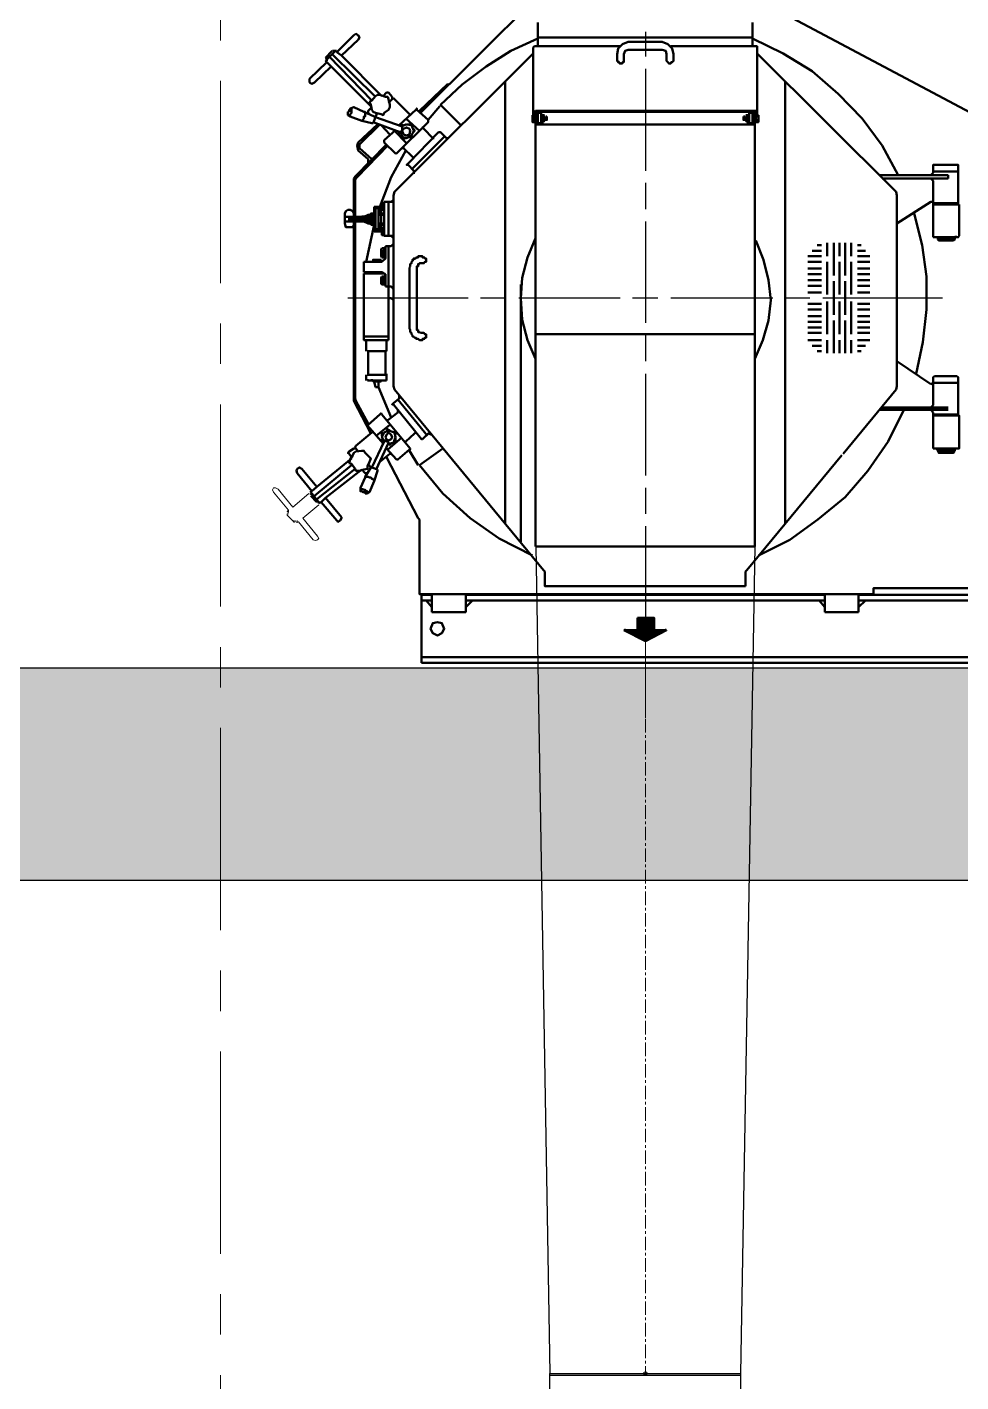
# Model space of a CAD drawing. Header units: millimetres. Extents: x 3220 to 226993, y 817 to 176024.
# Drawn here: x 122949 to 125147, y 80861 to 84051 of the extents above; entities that cross this region are included whole.
import ezdxf

# ---------------------------------------------------------------- set-up
doc = ezdxf.new("R2010")
doc.units = ezdxf.units.MM
doc.linetypes.add('AXES', pattern=[50.8, 31.75, -6.35, 6.35, -6.35])
doc.linetypes.add('HIDDEN', pattern=[9.525, 6.35, -3.175])
doc.layers.add('Axe', color=1, linetype='AXES', lineweight=9)
for name, color, linetype in [('CONSTR_LINE', 6, 'Continuous'), ('LIJN-025', 1, 'Continuous'), ('LIJN-035', 7, 'Continuous'), ('STIPPELLIJN', 4, 'HIDDEN')]:
    doc.layers.add(name, color=color, linetype=linetype)

# ---------------------------------------------------------------- blocks, each defined once
blk = doc.blocks.new('section 7-6')
h = blk.add_hatch()
h.set_pattern_fill('AR-CONC', color=256, scale=3)
h.set_pattern_definition([(50, (0, 1000), (546.554, -47.817), [57.15, -628.65]), (355, (0, 1000), (-105.73, 573.17), [45.72, -502.922]), (100.4514, (45.55, 996), (440.824, 525.353), [48.57, -534.27]), (46.184, (0, 1152.4), (813.237, -126.127), [85.725, -942.975]), (96.6356, (67.8, 1141.9), (712.212, 742.28), [72.855, -801.407]), (351.184, (0, 1152.4), (712.212, 742.28), [68.58, -754.38]), (21, (76.2, 1114.3), (454.843, -306.796), [57.15, -628.65]), (326, (76.2, 1114.3), (185.406, 552.564), [45.72, -502.92]), (71.4514, (114.1, 1088.73), (640.25, 245.768), [48.57, -534.27]), (37.5, (0, 1000), (9.2658, 253.665), [0, -496.824, 0, -510.54, 0, -504.825]), (7.5, (0, 1000), (200.459, 300.5417), [0, -291.084, 0, -485.394, 0, -192.405]), (327.5, (-169.93, 1000), (406.7718, -17.1862), [0, -190.5, 0, -594.36, 0, -788.67]), (317.5, (-246.13, 1000), (444.3875, 76.2795), [0, -247.65, 0, -394.716, 0, -560.07])])
h.paths.add_polyline_path([(0, 4500), (-250, 4500), (-250, 0), (0, 0)])
h.paths.add_polyline_path([(250, 4500), (0, 4500), (0, 0), (250, 0)])
h.paths.add_polyline_path([(0, 5000), (-250, 5000), (-250, 4500), (0, 4500)])
h.paths.add_polyline_path([(3000, 5000), (0, 5000), (0, 4500), (250, 4500), (3000, 4500)])
h.paths.add_polyline_path([(6000, 5000), (3000, 5000), (3000, 4500), (3250, 4500), (6000, 4500)])
h.paths.add_polyline_path([(9000, 5000), (6000, 5000), (6000, 4500), (6250, 4500), (9000, 4500)])
h.paths.add_polyline_path([(12000, 5000), (9000, 5000), (9000, 4500), (9250, 4500), (12000, 4500)])
h.paths.add_polyline_path([(15000, 5000), (12000, 5000), (12000, 4500), (12250, 4500), (15000, 4500)])
h.paths.add_polyline_path([(14750, 5000), (15000, 5000), (15000, 4500), (14750, 4500)], flags=17)
h.paths.add_polyline_path([(15000, 5000), (14750, 5000), (14750, 4500), (15000, 4500)], flags=17)
h.paths.add_polyline_path([(15250, 5000), (15000, 5000), (15000, 4500), (15250, 4500)])
h.paths.add_polyline_path([(15250, 4500), (15000, 4500), (15000, 0), (15250, 0)])
h.paths.add_polyline_path([(15000, 4500), (14750, 4500), (14750, 0), (15000, 0)])
for points in [[(-250, 0), (-250, 5000), (15250, 5000)], [(250, 0), (250, 4500), (15250, 4500)]]:
    blk.add_lwpolyline(points)
at = {"layer": 'Axe', "ltscale": 15}
blk.add_line((3000, -4000), (3000, 32505.5), dxfattribs=at)
blk = doc.blocks.new('PRESSE L')
at = {"color": 7, "linetype": 'Continuous', "lineweight": 50, "true_color": 0x000007}
for points in [[(-1602.5, 850.6), (-257.6, 1566.1), (-252.4, 1566.1)], [(529.7, 1295.1), (260.7, 1563), (253.4, 1566.1)], [(-252.4, 1508), (-252.4, 1451.9)], [(253.4, 1508), (253.4, 1451.9)], [(-252.4, 1470.6), (-324, 1435.3), (-392.6, 1393.7), (-453.9, 1339.7), (-509.9, 1281.6), (-557.7, 1218.2), (-595.1, 1148.6)], [(-252.4, 1472.7), (253.4, 1472.7)], [(434.1, 1266), (481.9, 1313.8), (431, 1361.6), (374.9, 1404.1), (316.8, 1441.5), (253.4, 1470.6)], [(726, 1438.4), (686.5, 1477.9), (681.3, 1481), (676.1, 1477.9), (673, 1472.7), (676.1, 1467.5)], [(-60.2, 1451.9), (-262.8, 1451.9), (-262.8, 1448.8)], [(-262.8, 1448.8), (-262.8, 1289.9)], [(-39.5, 1462.3), (-53, 1457.1), (-63.4, 1446.7), (-66.5, 1433.2)], [(-39.5, 1443.6), (-47.8, 1441.5), (-49.9, 1433.2)], [(40.5, 1462.3), (-39.5, 1462.3)], [(40.5, 1443.6), (-39.5, 1443.6)], [(66.5, 1419.7), (66.5, 1433.2), (64.4, 1446.7), (54, 1457.1), (40.5, 1462.3)], [(50.9, 1433.2), (47.8, 1441.5), (40.5, 1443.6)], [(59.2, 1451.9), (258.6, 1451.9), (258.6, 1451.9)], [(263.8, 1289.9), (263.8, 1448.8), (260.7, 1451.9), (258.6, 1451.9)], [(715.6, 1430.1), (676.1, 1467.5)], [(715.6, 1430.1), (726, 1438.4)], [(726, 1441.5), (726, 1438.4)], [(729.1, 1441.5), (729.1, 1443.6)], [(753, 1417.6), (729.1, 1441.5)], [(731.1, 1441.5), (731.1, 1443.6)], [(734.3, 1441.5), (731.1, 1438.4)], [(734.3, 1441.5), (734.3, 1443.6)], [(753, 1424.9), (737.4, 1441.5)], [(-262.8, 1435.3), (-589.9, 1109.2), (-592, 1100.9)], [(-66.5, 1433.2), (-66.5, 1419.7)], [(-66.5, 1419.7), (-66.5, 1417.6), (-63.4, 1414.5), (-60.2, 1414.5), (-60.2, 1411.4), (-55, 1411.4), (-53, 1414.5), (-49.9, 1417.6), (-49.9, 1433.2)], [(50.9, 1433.2), (50.9, 1419.7)], [(50.9, 1419.7), (50.9, 1414.5), (54, 1414.5), (54, 1411.4), (61.3, 1411.4), (61.3, 1414.5), (64.4, 1414.5), (64.4, 1417.6), (66.5, 1417.6), (66.5, 1419.7)], [(263.8, 1435.3), (590.9, 1109.2), (593, 1100.9)], [(715.6, 1430.1), (620, 1334.6)], [(737.4, 1433.2), (635.6, 1332.5)], [(744.6, 1428), (643.9, 1324.2)], [(739.5, 1404.1), (643.9, 1308.6)], [(749.8, 1414.5), (739.5, 1404.1)], [(739.5, 1404.1), (778.9, 1366.7)], [(749.8, 1424.9), (749.8, 1428)], [(749.8, 1422.8), (749.8, 1424.9)], [(749.8, 1422.8), (753, 1424.9)], [(749.8, 1417.6), (749.8, 1419.7)], [(753, 1417.6), (749.8, 1414.5)], [(749.8, 1414.5), (790.3, 1375.1)], [(778.9, 1366.7), (785.2, 1363.6), (790.3, 1366.7), (790.3, 1375.1)], [(-329.2, 1368.8), (-329.2, 327.1)], [(330.3, 1368.8), (330.3, 327.1)], [(463.2, 1361.6), (465.3, 1363.6)], [(465.3, 1363.6), (531.7, 1300.3)], [(604.4, 1342.9), (596.1, 1332.5), (596.1, 1332.5)], [(609.6, 1342.9), (604.4, 1342.9), (604.4, 1342.9)], [(616.9, 1334.6), (609.6, 1342.9)], [(511, 1278.5), (484, 1310.7), (484, 1310.7)], [(553.6, 1292), (553.6, 1289.9), (555.6, 1292), (590.9, 1327.3)], [(596.1, 1332.5), (596.1, 1327.3), (593, 1329.4), (590.9, 1327.3)], [(604.4, 1319), (596.1, 1327.3)], [(649.1, 1292), (652.2, 1295.1), (652.2, 1300.3), (643.9, 1308.6)], [(694.8, 1305.5), (686.5, 1308.6), (662.6, 1297.2)], [(-259.6, 1289.9), (-265.9, 1289.9)], [(-265.9, 1276.4), (-265.9, 1289.9), (-265.9, 1289.9)], [(-259.6, 1286.8), (-265.9, 1286.8)], [(-265.9, 1286.8), (-265.9, 1273.3), (-265.9, 1273.3)], [(-259.6, 1278.5), (-265.9, 1278.5)], [(258.6, 1300.3), (-259.6, 1300.3), (-262.8, 1297.2), (-262.8, 1295.1)], [(-259.6, 1297.2), (258.6, 1297.2), (258.6, 1297.2)], [(-259.6, 1297.2), (-259.6, 1271.2)], [(-254.4, 1295.1), (-259.6, 1295.1)], [(-254.4, 1295.1), (-254.4, 1271.2)], [(-252.4, 1289.9), (-254.4, 1289.9)], [(-252.4, 1297.2), (-252.4, 1268.1)], [(-244.1, 1271.2), (-244.1, 1295.1), (-252.4, 1295.1)], [(-244.1, 1289.9), (-238.9, 1289.9)], [(-244.1, 1286.8), (-238.9, 1286.8)], [(-244.1, 1278.5), (-238.9, 1278.5)], [(-238.9, 1289.9), (-238.9, 1292)], [(-238.9, 1286.8), (-238.9, 1289.9)], [(-238.9, 1286.8), (-238.9, 1276.4)], [(-238.9, 1286.8), (-238.9, 1273.3), (-238.9, 1273.3)], [(-235.8, 1286.8), (-238.9, 1286.8), (-238.9, 1286.8)], [(-238.9, 1276.4), (-235.8, 1276.4), (-235.8, 1276.4)], [(-235.8, 1278.5), (-235.8, 1281.6)], [(-230.6, 1286.8), (-233.7, 1286.8)], [(-233.7, 1286.8), (-233.7, 1278.5), (-233.7, 1278.5)], [(-230.6, 1278.5), (-233.7, 1278.5)], [(231.6, 1286.8), (234.7, 1286.8)], [(231.6, 1278.5), (234.7, 1278.5)], [(234.7, 1286.8), (234.7, 1278.5), (234.7, 1278.5)], [(239.9, 1286.8), (236.8, 1286.8), (236.8, 1286.8)], [(236.8, 1278.5), (236.8, 1281.6)], [(239.9, 1276.4), (236.8, 1276.4), (236.8, 1276.4)], [(239.9, 1289.9), (239.9, 1292), (239.9, 1292)], [(245.1, 1289.9), (239.9, 1289.9)], [(239.9, 1289.9), (239.9, 1286.8)], [(245.1, 1286.8), (239.9, 1286.8)], [(239.9, 1276.4), (239.9, 1286.8), (239.9, 1273.3)], [(245.1, 1278.5), (239.9, 1278.5)], [(245.1, 1295.1), (245.1, 1271.2)], [(245.1, 1295.1), (253.4, 1295.1)], [(253.4, 1297.2), (253.4, 1268.1)], [(253.4, 1297.2), (253.4, 1268.1), (253.4, 1268.1)], [(253.4, 1289.9), (255.5, 1289.9)], [(255.5, 1295.1), (255.5, 1271.2)], [(255.5, 1295.1), (260.7, 1295.1)], [(263.8, 1295.1), (260.7, 1297.2), (258.6, 1300.3)], [(260.7, 1297.2), (258.6, 1297.2), (258.6, 1297.2)], [(260.7, 1297.2), (260.7, 1271.2)], [(260.7, 1289.9), (265.9, 1289.9)], [(260.7, 1286.8), (265.9, 1286.8)], [(260.7, 1278.5), (265.9, 1278.5)], [(265.9, 1276.4), (265.9, 1289.9), (265.9, 1289.9)], [(265.9, 1286.8), (265.9, 1273.3), (265.9, 1273.3)], [(538, 1302.4), (511, 1278.5), (511, 1278.5)], [(511, 1278.5), (511, 1273.3), (511, 1273.3)], [(563.9, 1281.6), (531.7, 1252.5)], [(540.1, 1302.4), (538, 1305.5), (538, 1302.4)], [(540.1, 1302.4), (579.5, 1266)], [(572.2, 1262.9), (635.6, 1284.7)], [(635.6, 1286.8), (630.4, 1295.1)], [(662.6, 1297.2), (638.7, 1286.8), (635.6, 1284.7), (640.8, 1271.2)], [(640.8, 1271.2), (643.9, 1271.2), (667.8, 1276.4)], [(662.6, 1297.2), (659.5, 1297.2), (659.5, 1286.8), (662.6, 1286.8), (662.6, 1281.6), (664.7, 1278.5), (667.8, 1276.4)], [(667.8, 1276.4), (694.8, 1286.8), (700, 1289.9)], [(-259.6, 1273.3), (-265.9, 1273.3)], [(-254.4, 1271.2), (-259.6, 1271.2)], [(-257.6, 1268.1), (258.6, 1268.1)], [(-257.6, 1268.1), (-257.6, 274.2)], [(-252.4, 1273.3), (-254.4, 1273.3)], [(-244.1, 1271.2), (-252.4, 1271.2)], [(-244.1, 1273.3), (-238.9, 1273.3)], [(245.1, 1273.3), (239.9, 1273.3)], [(245.1, 1271.2), (253.4, 1271.2)], [(253.4, 1273.3), (255.5, 1273.3)], [(253.4, 1268.1), (258.6, 1268.1), (258.6, 274.2)], [(255.5, 1271.2), (260.7, 1271.2)], [(260.7, 1273.3), (265.9, 1273.3)], [(487.1, 1249.4), (481.9, 1249.4), (468.4, 1235.9), (463.2, 1235.9)], [(558.7, 1175.7), (487.1, 1249.4), (487.1, 1249.4)], [(521.4, 1257.7), (500.6, 1235.9), (500.6, 1235.9)], [(511, 1273.3), (585.7, 1199.5)], [(521.4, 1257.7), (524.5, 1260.8), (521.4, 1262.9)], [(548.4, 1260.8), (543.2, 1254.6), (545.2, 1249.4)], [(574.3, 1262.9), (563.9, 1268.1), (550.4, 1266), (545.2, 1252.5), (550.4, 1242.1), (561.9, 1235.9), (572.2, 1239), (577.4, 1252.5)], [(561.9, 1268.1), (555.6, 1268.1), (553.6, 1266)], [(590.9, 1252.5), (561.9, 1223.4)], [(574.3, 1262.9), (574.3, 1266), (569.1, 1266)], [(572.2, 1262.9), (572.2, 1254.6), (574.3, 1252.5), (574.3, 1249.4), (577.4, 1249.4)], [(577.4, 1249.4), (640.8, 1273.3)], [(577.4, 1244.2), (579.5, 1249.4), (579.5, 1252.5)], [(587.8, 1254.6), (614.8, 1230.7)], [(601.3, 1244.2), (622.1, 1266)], [(625.2, 1268.1), (673, 1220.3), (673, 1220.3)], [(630.4, 1268.1), (676.1, 1225.5)], [(473.6, 1239), (550.4, 1162.1)], [(497.5, 1235.9), (500.6, 1235.9), (500.6, 1235.9)], [(548.4, 1242.1), (550.4, 1239)], [(550.4, 1239), (555.6, 1235.9)], [(563.9, 1235.9), (569.1, 1233.8), (572.2, 1239)], [(569.1, 1212), (569.1, 1215.1), (569.1, 1215.1)], [(587.8, 1199.5), (614.8, 1225.5), (614.8, 1230.7)], [(601.3, 1244.2), (601.3, 1242.1), (601.3, 1242.1)], [(606.5, 1218.2), (678.2, 1143.5), (678.2, 1143.5)], [(609.6, 1220.3), (683.4, 1145.5)], [(673, 1212), (673, 1220.3), (673, 1220.3)], [(676.1, 1206.8), (678.2, 1218.2), (676.1, 1225.5)], [(548.4, 1191.2), (545.2, 1188.1), (548.4, 1188.1)], [(548.4, 1191.2), (569.1, 1212), (572.2, 1212)], [(625.2, 1073.9), (598.2, 1143.5), (563.9, 1206.8)], [(585.7, 1199.5), (587.8, 1199.5), (587.8, 1199.5)], [(673, 1212), (643.9, 1186)], [(676.1, 1206.8), (652.2, 1186)], [(652.2, 1186), (652.2, 1177.7), (652.2, 1177.7)], [(-733.2, 1172.5), (-736.3, 1172.5), (-736.3, 1169.4)], [(-736.3, 1169.4), (-736.3, 1085.3), (-736.3, 1085.3)], [(-736.3, 1157), (-736.3, 1159), (-736.3, 1159)], [(-736.3, 1157), (-677.1, 1157)], [(-680.3, 1172.5), (-733.2, 1172.5), (-733.2, 1172.5)], [(-550.4, 1148.6), (-712.5, 1148.6)], [(-712.5, 1140.3), (-712.5, 1148.6)], [(-677.1, 1169.4), (-677.1, 1172.5), (-680.3, 1172.5)], [(-677.1, 1153.8), (-677.1, 1169.4), (-677.1, 1169.4)], [(-677.1, 1157), (-677.1, 1159), (-677.1, 1159)], [(-671.9, 1148.6), (-677.1, 1153.8)], [(558.7, 1172.5), (545.2, 1159), (545.2, 1151.8)], [(558.7, 1172.5), (561.9, 1172.5), (558.7, 1175.7)], [(-557.7, 1140.3), (-712.5, 1140.3)], [(-677.1, 1135.1), (-671.9, 1140.3)], [(-677.1, 1135.1), (-677.1, 1085.3)], [(683.4, 1138.3), (678.2, 1143.5)], [(683.4, 1140.3), (681.3, 1143.5)], [(686.5, 1140.3), (683.4, 1145.5)], [(683.4, 1138.3), (683.4, 1050)], [(686.5, 1140.3), (686.5, 1061.4)], [(-736.3, 1085.3), (-736.3, 1082.2), (-677.1, 1082.2)], [(-736.3, 1082.2), (-736.3, 1085.3)], [(-677.1, 1085.3), (-671.9, 1085.3)], [(-677.1, 1082.2), (-677.1, 1085.3), (-677.1, 1085.3)], [(-671.9, 1085.3), (-592, 1034.4)], [(-592, 1100.9), (-592, 651.2)], [(593, 1100.9), (593, 651.2), (590.9, 643.9), (239.9, 218.1), (236.8, 215)], [(598.2, 1085.3), (593, 1090.5)], [(604.4, 1085.3), (593, 1085.3)], [(604.4, 1085.3), (611.7, 1085.3)], [(614.8, 1082.2), (614.8, 1085.3), (611.7, 1085.3)], [(-677.1, 1079.1), (-738.4, 1079.1), (-738.4, 1079.1)], [(-738.4, 1079.1), (-738.4, 1005.3)], [(-736.3, 1079.1), (-736.3, 1082.2), (-736.3, 1082.2)], [(-677.1, 1079.1), (-677.1, 1082.2), (-677.1, 1082.2)], [(-677.1, 1079.1), (-677.1, 1082.2), (-677.1, 1082.2)], [(-677.1, 1079.1), (-677.1, 1082.2), (-677.1, 1082.2)], [(-677.1, 1079.1), (-677.1, 1005.3)], [(-632.5, 1058.3), (-651.2, 983.5), (-661.6, 909.8), (-661.6, 831.9), (-653.3, 755), (-637.7, 680.3)], [(614.8, 1082.2), (614.8, 1007.4)], [(614.8, 1082.2), (620, 1082.2), (620, 1082.2)], [(614.8, 1066.6), (620, 1066.6), (620, 1079.1)], [(614.8, 1061.4), (614.8, 1058.3), (616.9, 1058.3)], [(614.8, 1058.3), (614.8, 1055.2), (625.2, 1055.2)], [(628.3, 1058.3), (616.9, 1058.3)], [(620, 1079.1), (620, 1082.2), (620, 1082.2)], [(620, 1066.6), (620, 1068.7), (620, 1068.7)], [(622.1, 1058.3), (622.1, 1073.9), (622.1, 1073.9)], [(625.2, 1073.9), (622.1, 1073.9), (622.1, 1073.9)], [(635.6, 1061.4), (638.7, 1066.6), (635.6, 1071.8), (628.3, 1071.8), (622.1, 1066.6)], [(622.1, 1066.6), (628.3, 1061.4)], [(622.1, 1034.4), (622.1, 1055.2)], [(625.2, 1073.9), (638.7, 1073.9), (638.7, 1073.9)], [(628.3, 1058.3), (625.2, 1055.2)], [(635.6, 1066.6), (635.6, 1068.7), (630.4, 1071.8), (628.3, 1068.7), (628.3, 1066.6)], [(628.3, 1066.6), (628.3, 1020.9), (635.6, 1020.9), (635.6, 1024)], [(635.6, 1066.6), (635.6, 1024), (635.6, 1024)], [(640.8, 1058.3), (635.6, 1058.3)], [(638.7, 1055.2), (635.6, 1058.3)], [(638.7, 1073.9), (638.7, 1058.3), (638.7, 1058.3)], [(638.7, 1034.4), (638.7, 1055.2)], [(638.7, 1055.2), (643.9, 1055.2), (643.9, 1055.2)], [(640.8, 1058.3), (643.9, 1058.3), (643.9, 1058.3)], [(643.9, 1058.3), (643.9, 1034.4), (643.9, 1034.4)], [(646, 1055.2), (646, 1058.3), (643.9, 1058.3)], [(643.9, 1055.2), (649.1, 1055.2)], [(652.2, 1055.2), (649.1, 1055.2)], [(662.6, 1050), (652.2, 1055.2), (652.2, 1055.2)], [(664.7, 1050), (664.7, 1053.1)], [(683.4, 1050), (686.5, 1053.1), (686.5, 1053.1)], [(700, 1066.6), (694.8, 1066.6), (688.6, 1063.5), (686.5, 1058.3)], [(686.5, 1058.3), (686.5, 1053.1)], [(707.3, 1058.3), (705.2, 1063.5), (700, 1066.6)], [(707.3, 1058.3), (707.3, 1034.4)], [(616.9, 1034.4), (614.8, 1034.4), (614.8, 1031.3)], [(616.9, 1031.3), (614.8, 1031.3), (614.8, 1029.2)], [(614.8, 1024), (620, 1024)], [(622.1, 1034.4), (616.9, 1034.4), (616.9, 1034.4)], [(628.3, 1031.3), (616.9, 1031.3)], [(620, 1024), (620, 1026.1), (620, 1026.1)], [(620, 1024), (620, 1007.4), (620, 1007.4)], [(628.3, 1031.3), (625.2, 1034.4), (622.1, 1034.4)], [(622.1, 1031.3), (622.1, 1015.7), (638.7, 1015.7)], [(622.1, 1024), (628.3, 1018.8), (635.6, 1018.8), (638.7, 1024), (635.6, 1029.2)], [(628.3, 1029.2), (622.1, 1024)], [(628.3, 1029.2), (625.2, 1024), (628.3, 1020.9), (630.4, 1018.8), (635.6, 1020.9), (638.7, 1024), (635.6, 1029.2)], [(635.6, 1034.4), (638.7, 1034.4)], [(640.8, 1031.3), (635.6, 1031.3)], [(643.9, 1034.4), (638.7, 1034.4), (638.7, 1034.4)], [(657.4, 944.1), (638.7, 1031.3)], [(638.7, 1015.7), (638.7, 1031.3), (638.7, 1031.3)], [(640.8, 1031.3), (640.8, 1034.4)], [(640.8, 1031.3), (643.9, 1031.3)], [(646, 1031.3), (640.8, 1031.3), (640.8, 1031.3)], [(643.9, 1050), (649.1, 1050)], [(657.4, 1047.9), (643.9, 1047.9)], [(643.9, 1042.7), (657.4, 1042.7), (657.4, 1047.9)], [(643.9, 1039.6), (649.1, 1039.6)], [(643.9, 1034.4), (643.9, 1036.5)], [(643.9, 1034.4), (649.1, 1034.4)], [(646, 1031.3), (643.9, 1031.3)], [(646, 1050), (646, 1047.9)], [(646, 1042.7), (646, 1039.6)], [(646, 1034.4), (646, 1031.3)], [(652.2, 1050), (649.1, 1050)], [(649.1, 1039.6), (652.2, 1039.6)], [(649.1, 1034.4), (652.2, 1034.4)], [(652.2, 1039.6), (662.6, 1044.8), (652.2, 1050)], [(652.2, 1034.4), (662.6, 1039.6), (662.6, 1039.6)], [(662.6, 1050), (664.7, 1050)], [(664.7, 1039.6), (662.6, 1039.6)], [(664.7, 1050), (696.9, 1050)], [(664.7, 1050), (664.7, 1039.6)], [(664.7, 1050), (705.2, 1050)], [(664.7, 1044.8), (696.9, 1044.8)], [(664.7, 1039.6), (664.7, 1042.7)], [(664.7, 1039.6), (696.9, 1039.6)], [(664.7, 1039.6), (705.2, 1039.6), (705.2, 1039.6)], [(683.4, 1039.6), (683.4, 622.1)], [(686.5, 1036.5), (686.5, 1039.6), (683.4, 1039.6)], [(686.5, 1036.5), (686.5, 1031.3)], [(686.5, 1031.3), (688.6, 1026.1), (694.8, 1026.1)], [(686.5, 1029.2), (686.5, 620)], [(700, 1026.1), (694.8, 1026.1)], [(696.9, 1050), (696.9, 1039.6)], [(700, 1026.1), (705.2, 1026.1), (707.3, 1034.4)], [(707.3, 1050), (705.2, 1050), (705.2, 1050)], [(705.2, 1039.6), (707.3, 1039.6), (707.3, 1042.7)], [(-738.4, 1005.3), (-736.3, 1002.2), (-736.3, 1002.2)], [(-677.1, 1002.2), (-736.3, 1002.2)], [(-731.1, 1002.2), (-731.1, 1005.3)], [(-685.4, 1002.2), (-731.1, 1002.2), (-731.1, 1002.2)], [(-688.6, 1002.2), (-728, 1002.2)], [(-688.6, 1002.2), (-688.6, 997), (-728, 997)], [(-688.6, 997), (-690.6, 994.9), (-724.9, 994.9), (-728, 997), (-728, 1002.2)], [(-677.1, 1002.2), (-677.1, 1005.3), (-677.1, 1005.3)], [(-259.6, 994.9), (-278.3, 949.2), (-289.8, 901.5), (-295, 853.7), (-289.8, 805.9), (-276.3, 760.2), (-257.6, 715.6)], [(258.6, 715.6), (277.3, 760.2), (289.8, 808), (292.9, 858.9), (289.8, 906.7), (277.3, 954.4), (258.6, 1000.1)], [(604.4, 1005.3), (593, 1005.3)], [(593, 1000.1), (598.2, 1005.3)], [(604.4, 1005.3), (611.7, 1005.3)], [(611.7, 1005.3), (614.8, 1005.3), (614.8, 1007.4)], [(614.8, 1007.4), (620, 1007.4)], [(620, 1010.5), (620, 1012.6), (620, 1012.6)], [(-499.5, 957.6), (-528.6, 957.6)], [(-499.5, 970), (-518.2, 970)], [(-499.5, 983.5), (-507.9, 983.5)], [(-484, 988.7), (-484, 957.6)], [(-470.5, 911.9), (-470.5, 988.7)], [(-457, 957.6), (-457, 988.7)], [(-443.5, 988.7), (-443.5, 911.9)], [(-427.9, 957.6), (-427.9, 988.7)], [(-414.4, 983.5), (-404, 983.5)], [(-414.4, 970), (-392.6, 970)], [(-414.4, 957.6), (-382.2, 957.6)], [(529.7, 957.6), (524.5, 957.6), (524.5, 954.4), (519.3, 954.4), (519.3, 952.4), (516.2, 952.4), (516.2, 944.1), (519.3, 944.1), (521.4, 940.9), (529.7, 940.9)], [(555.6, 925.4), (555.6, 930.6), (553.6, 933.7), (553.6, 938.9), (550.4, 940.9), (550.4, 944.1), (548.4, 946.1), (548.4, 949.2), (545.2, 949.2), (545.2, 952.4), (540.1, 952.4), (540.1, 954.4), (534.9, 954.4), (534.9, 957.6), (529.7, 957.6)], [(598.2, 981.4), (593, 986.6)], [(611.7, 981.4), (598.2, 981.4)], [(604.4, 981.4), (604.4, 760.2)], [(620, 944.1), (611.7, 952.4), (611.7, 981.4)], [(611.7, 976.2), (614.8, 976.2)], [(614.8, 954.4), (614.8, 976.2), (620, 976.2)], [(620, 970), (614.8, 970)], [(620, 959.6), (614.8, 959.6)], [(622.1, 973.1), (620, 976.2)], [(622.1, 957.6), (622.1, 973.1), (620, 970)], [(620, 959.6), (620, 970)], [(620, 954.4), (622.1, 957.6), (620, 959.6)], [(-499.5, 944.1), (-528.6, 944.1)], [(-499.5, 928.5), (-528.6, 928.5)], [(-484, 867.2), (-484, 944.1)], [(-457, 867.2), (-457, 944.1)], [(-427.9, 944.1), (-427.9, 867.2)], [(-414.4, 944.1), (-382.2, 944.1)], [(-414.4, 928.5), (-382.2, 928.5)], [(538, 792.4), (538, 933.7), (534.9, 933.7), (534.9, 938.9), (531.7, 938.9), (531.7, 940.9), (529.7, 940.9)], [(555.6, 925.4), (555.6, 792.4), (555.6, 792.4)], [(611.7, 954.4), (614.8, 954.4)], [(620, 954.4), (614.8, 954.4)], [(662.6, 944.1), (620, 944.1)], [(622.1, 949.2), (622.1, 944.1)], [(640.8, 949.2), (622.1, 949.2), (622.1, 949.2)], [(625.2, 949.2), (640.8, 949.2), (640.8, 944.1)], [(628.3, 949.2), (628.3, 944.1)], [(638.7, 949.2), (638.7, 946.1)], [(662.6, 944.1), (662.6, 920.2)], [(-499.5, 915), (-528.6, 915)], [(-499.5, 901.5), (-528.6, 901.5)], [(-470.5, 819.4), (-470.5, 898.4)], [(-443.5, 898.4), (-443.5, 819.4)], [(-414.4, 915), (-382.2, 915)], [(-414.4, 901.5), (-382.2, 901.5)], [(620, 920.2), (611.7, 915)], [(611.7, 915), (611.7, 885.9)], [(611.7, 911.9), (614.8, 911.9)], [(659.5, 917), (614.8, 917)], [(614.8, 911.9), (614.8, 891.1), (620, 891.1)], [(620, 909.8), (614.8, 909.8)], [(620, 906.7), (614.8, 906.7)], [(620, 896.3), (614.8, 896.3)], [(662.6, 920.2), (620, 920.2)], [(622.1, 893.2), (620, 896.3), (620, 906.7), (622.1, 906.7), (620, 909.8)], [(622.1, 906.7), (622.1, 893.2), (620, 891.1)], [(625.2, 917), (625.2, 920.2)], [(640.8, 917), (640.8, 920.2)], [(657.4, 917), (657.4, 920.2)], [(659.5, 917), (659.5, 920.2)], [(662.6, 917), (659.5, 917)], [(662.6, 917), (662.6, 760.2)], [(-499.5, 888), (-528.6, 888)], [(-499.5, 872.4), (-528.6, 872.4)], [(-414.4, 888), (-382.2, 888)], [(-414.4, 872.4), (-382.2, 872.4)], [(292.9, 891.1), (292.9, 284.6)], [(611.7, 885.9), (598.2, 885.9), (593, 879.7)], [(611.7, 891.1), (614.8, 891.1)], [(-499.5, 845.4), (-528.6, 845.4)], [(-499.5, 831.9), (-528.6, 831.9)], [(-484, 773.7), (-484, 850.6)], [(-457, 773.7), (-457, 850.6)], [(-427.9, 850.6), (-427.9, 773.7)], [(-414.4, 845.4), (-382.2, 845.4)], [(-414.4, 831.9), (-382.2, 831.9)], [(598.2, 858.9), (593, 853.7)], [(604.4, 858.9), (598.2, 858.9)], [(-499.5, 816.3), (-528.6, 816.3)], [(-499.5, 802.8), (-528.6, 802.8)], [(-470.5, 729.1), (-470.5, 805.9)], [(-443.5, 805.9), (-443.5, 729.1)], [(-414.4, 816.3), (-382.2, 816.3)], [(-414.4, 802.8), (-382.2, 802.8)], [(-499.5, 789.3), (-528.6, 789.3)], [(-499.5, 776.8), (-528.6, 776.8)], [(-414.4, 789.3), (-382.2, 789.3)], [(-414.4, 776.8), (-382.2, 776.8)], [(-257.6, 773.7), (258.6, 773.7)], [(529.7, 776.8), (521.4, 776.8), (519.3, 773.7), (516.2, 773.7), (516.2, 765.4), (519.3, 765.4), (519.3, 763.3), (524.5, 763.3), (524.5, 760.2), (529.7, 760.2)], [(529.7, 776.8), (531.7, 778.9), (534.9, 778.9), (534.9, 784.1), (538, 784.1), (538, 792.4)], [(529.7, 760.2), (531.7, 760.2), (534.9, 763.3), (540.1, 763.3), (540.1, 765.4), (543.2, 765.4), (545.2, 768.5), (548.4, 768.5), (548.4, 770.6), (550.4, 773.7), (550.4, 776.8), (553.6, 778.9), (553.6, 784.1), (555.6, 787.2), (555.6, 792.4)], [(604.4, 768.5), (662.6, 768.5)], [(-499.5, 760.2), (-528.6, 760.2)], [(-499.5, 746.7), (-518.2, 746.7)], [(-499.5, 734.3), (-507.9, 734.3)], [(-484, 729.1), (-484, 760.2)], [(-457, 729.1), (-457, 760.2)], [(-427.9, 760.2), (-427.9, 729.1)], [(-414.4, 760.2), (-382.2, 760.2)], [(-414.4, 746.7), (-392.6, 746.7)], [(-414.4, 734.3), (-404, 734.3)], [(604.4, 760.2), (604.4, 763.3)], [(604.4, 760.2), (662.6, 760.2), (662.6, 760.2)], [(604.4, 760.2), (662.6, 760.2)], [(609.6, 734.3), (609.6, 760.2)], [(654.3, 734.3), (609.6, 734.3), (609.6, 734.3)], [(611.7, 678.2), (611.7, 734.3)], [(652.2, 678.2), (652.2, 734.3)], [(654.3, 734.3), (654.3, 736.3)], [(657.4, 734.3), (657.4, 760.2)], [(-671.9, 656.4), (-592, 710.4)], [(-733.2, 675.1), (-736.3, 673), (-736.3, 673)], [(-736.3, 587.8), (-736.3, 673), (-736.3, 673)], [(-680.3, 675.1), (-733.2, 675.1)], [(-677.1, 673), (-680.3, 675.1), (-680.3, 675.1)], [(-677.1, 659.5), (-677.1, 673), (-677.1, 673)], [(609.6, 678.2), (609.6, 680.3), (609.6, 680.3)], [(609.6, 664.7), (609.6, 678.2)], [(609.6, 678.2), (654.3, 678.2), (654.3, 678.2)], [(657.4, 664.7), (657.4, 678.2)], [(-736.3, 659.5), (-677.1, 659.5), (-677.1, 659.5)], [(-677.1, 659.5), (-677.1, 662.6), (-677.1, 662.6)], [(-671.9, 656.4), (-677.1, 659.5), (-677.1, 606.5)], [(-592, 651.2), (-589.9, 643.9)], [(-589.9, 643.9), (-465.3, 492.3)], [(598.2, 577.4), (628.3, 649.1)], [(609.6, 664.7), (609.6, 667.8)], [(609.6, 664.7), (654.3, 664.7)], [(622.1, 662.6), (622.1, 664.7), (622.1, 664.7)], [(622.1, 664.7), (622.1, 662.6), (622.1, 662.6)], [(622.1, 662.6), (640.8, 662.6), (640.8, 662.6)], [(628.3, 662.6), (638.7, 662.6), (635.6, 649.1)], [(628.3, 649.1), (628.3, 662.6), (628.3, 662.6)], [(635.6, 649.1), (628.3, 649.1)], [(638.7, 662.6), (638.7, 664.7)], [(643.9, 664.7), (643.9, 667.8)], [(643.9, 662.6), (643.9, 664.7), (643.9, 664.7)], [(654.3, 664.7), (654.3, 667.8)], [(-677.1, 606.5), (-671.9, 601.3)], [(582.6, 620), (513, 534.9)], [(526.6, 526.6), (593, 608.6), (593, 608.6)], [(593, 608.6), (596.1, 608.6), (593, 611.7), (579.5, 622.1), (579.5, 630.4)], [(646, 540.1), (686.5, 616.9)], [(652.2, 563.9), (681.3, 616.9), (683.4, 622.1)], [(681.3, 616.9), (683.4, 620)], [(686.5, 616.9), (686.5, 620)], [(-736.3, 582.6), (-738.4, 582.6), (-738.4, 579.5)], [(-738.4, 579.5), (-738.4, 507.9)], [(-736.3, 587.8), (-736.3, 584.7), (-736.3, 584.7)], [(-736.3, 584.7), (-677.1, 584.7)], [(-736.3, 582.6), (-736.3, 584.7), (-736.3, 584.7)], [(-677.1, 582.6), (-736.3, 582.6), (-736.3, 582.6)], [(-555.6, 601.3), (-712.5, 601.3)], [(-550.4, 596.1), (-712.5, 596.1)], [(-671.9, 596.1), (-677.1, 589.9)], [(-677.1, 589.9), (-677.1, 587.8)], [(-677.1, 584.7), (-677.1, 587.8), (-677.1, 587.8)], [(-677.1, 582.6), (-677.1, 584.7)], [(-677.1, 584.7), (-677.1, 582.6), (-677.1, 582.6)], [(-677.1, 579.5), (-677.1, 582.6), (-677.1, 582.6)], [(-677.1, 579.5), (-677.1, 507.9)], [(-608.6, 596.1), (-571.2, 521.4), (-523.4, 451.8), (-470.5, 390.5), (-406.1, 337.5), (-339.6, 289.8), (-265.9, 252.4)], [(620, 584.7), (553.6, 504.7)], [(582.6, 596.1), (582.6, 589.9), (582.6, 589.9)], [(606.5, 571.2), (582.6, 589.9)], [(625.2, 584.7), (622.1, 587.8), (620, 584.7)], [(652.2, 560.8), (625.2, 584.7), (625.2, 584.7)], [(614.8, 521.4), (620, 531.7), (614.8, 542.1), (604.4, 547.3), (590.9, 542.1), (587.8, 531.7), (593, 518.2), (604.4, 516.2)], [(593, 545.2), (587.8, 542.1)], [(633.5, 534.9), (601.3, 560.8)], [(609.6, 547.3), (606.5, 550.4), (601.3, 547.3)], [(606.5, 571.2), (609.6, 571.2), (609.6, 571.2)], [(654.3, 558.7), (616.9, 516.2)], [(640.8, 545.2), (643.9, 542.1), (681.3, 511)], [(654.3, 558.7), (654.3, 560.8), (652.2, 560.8)], [(524.5, 526.6), (511, 540.1), (502.7, 536.9)], [(524.5, 526.6), (526.6, 526.6), (526.6, 526.6)], [(543.2, 540.1), (540.1, 542.1), (538, 540.1)], [(563.9, 521.4), (543.2, 540.1)], [(567.1, 518.2), (563.9, 521.4), (563.9, 521.4)], [(606.5, 502.7), (574.3, 529.7)], [(587.8, 542.1), (587.8, 536.9)], [(587.8, 529.7), (587.8, 523.4), (590.9, 521.4)], [(598.2, 516.2), (601.3, 513), (604.4, 516.2)], [(614.8, 521.4), (614.8, 523.4), (611.7, 523.4), (609.6, 521.4), (606.5, 521.4), (604.4, 518.2)], [(604.4, 518.2), (633.5, 454.9)], [(614.8, 521.4), (643.9, 460.1)], [(620, 534.9), (620, 540.1), (616.9, 542.1)], [(616.9, 518.2), (620, 521.4), (620, 526.6)], [(686.5, 504.7), (681.3, 504.7), (683.4, 507.9), (681.3, 511)], [(-738.4, 507.9), (-738.4, 504.7), (-736.3, 504.7)], [(-677.1, 504.7), (-736.3, 504.7)], [(-685.4, 504.7), (-685.4, 502.7), (-731.1, 502.7)], [(-731.1, 504.7), (-731.1, 502.7)], [(-688.6, 502.7), (-728, 502.7)], [(-688.6, 502.7), (-688.6, 499.5), (-728, 499.5)], [(-688.6, 499.5), (-690.6, 494.4), (-724.9, 494.4), (-728, 499.5), (-728, 502.7)], [(-677.1, 504.7), (-677.1, 507.9), (-677.1, 507.9)], [(-462.2, 489.2), (-238.9, 218.1)], [(476.7, 504.7), (531.7, 465.3), (531.7, 465.3)], [(534.9, 465.3), (555.6, 499.5)], [(534.9, 340.6), (609.6, 484)], [(553.6, 504.7), (553.6, 502.7), (555.6, 502.7)], [(555.6, 502.7), (582.6, 478.8), (585.7, 478.8)], [(609.6, 504.7), (585.7, 478.8)], [(601.3, 492.3), (598.2, 492.3), (598.2, 492.3)], [(601.3, 492.3), (625.2, 473.6)], [(676.1, 497.5), (681.3, 504.7)], [(696.9, 497.5), (686.5, 504.7), (686.5, 504.7)], [(691.7, 484), (696.9, 492.3)], [(773.7, 414.4), (691.7, 480.9)], [(696.9, 492.3), (700, 494.4), (696.9, 497.5)], [(265.9, 252.4), (343.8, 292.9), (412.3, 340.6), (476.7, 398.8), (531.7, 465.3)], [(659.5, 438.3), (646, 460.1), (643.9, 460.1), (630.4, 454.9)], [(630.4, 454.9), (630.4, 451.8), (638.7, 427.9)], [(646, 460.1), (652.2, 468.4)], [(652.2, 449.7), (654.3, 446.6), (659.5, 446.6), (667.8, 454.9)], [(753, 388.4), (667.8, 454.9)], [(773.7, 385.3), (683.4, 457)], [(778.9, 393.6), (691.7, 465.3)], [(773.7, 414.4), (809, 457)], [(819.4, 446.6), (821.5, 451.8), (819.4, 457), (814.2, 460.1), (809, 457)], [(659.5, 436.2), (659.5, 438.3), (652.2, 438.3), (649.1, 436.2), (646, 436.2), (643.9, 433.1), (640.8, 433.1), (640.8, 431), (638.7, 431), (638.7, 427.9)], [(638.7, 427.9), (649.1, 401.9), (654.3, 398.8)], [(670.9, 407.1), (670.9, 412.3), (659.5, 436.2)], [(785.2, 404), (819.4, 446.6)], [(753, 388.4), (715.6, 342.7)], [(763.3, 378), (753, 388.4)], [(766.5, 374.9), (787.2, 401.9)], [(773.7, 414.4), (785.2, 404)], [(773.7, 378), (787.2, 393.6)], [(787.2, 404), (785.2, 404)], [(785.2, 398.8), (787.2, 396.7), (787.2, 396.7)], [(787.2, 401.9), (787.2, 404)], [(787.2, 396.7), (787.2, 398.8)], [(763.3, 378), (726, 335.5)], [(763.3, 374.9), (763.3, 378)], [(766.5, 378), (766.5, 380.1)], [(768.5, 378), (768.5, 380.1)], [(768.5, 378), (771.7, 378)], [(771.7, 378), (771.7, 380.1)], [(531.7, 162), (531.7, 337.5), (534.9, 340.6)], [(715.6, 342.7), (715.6, 340.6), (718.7, 335.5), (723.9, 332.3), (726, 335.5)], [(-257.6, 274.2), (258.6, 274.2)], [(-238.9, 218.1), (-235.8, 215), (-235.8, 180.7)], [(-235.8, 180.7), (236.8, 180.7), (236.8, 215)], [(-1350.1, 159.9), (-501.6, 159.9)], [(-536.9, 162), (-536.9, 175.5), (-857.9, 175.5)], [(-536.9, 162), (531.7, 162), (531.7, 162)], [(-501.6, 119.4), (-501.6, 162)], [(-422.7, 119.4), (-422.7, 162)], [(-422.7, 159.9), (422.7, 159.9)], [(502.7, 119.4), (422.7, 119.4), (422.7, 162)], [(502.7, 119.4), (502.7, 162)], [(502.7, 159.9), (526.6, 159.9)], [(526.6, 159.9), (526.6, 162)], [(526.6, 159.9), (526.6, 0)], [(-1334.6, 146.4), (-501.6, 146.4)], [(-501.6, 130.9), (-518.2, 146.4)], [(-422.7, 130.9), (-409.2, 146.4)], [(-422.7, 146.4), (422.7, 146.4)], [(422.7, 130.9), (407.1, 146.4)], [(502.7, 130.9), (516.2, 146.4)], [(502.7, 146.4), (526.6, 146.4)], [(-422.7, 119.4), (-501.6, 119.4)], [(18.7, 105.9), (-20.8, 105.9), (-20.8, 76.9)], [(18.7, 105.9), (18.7, 76.9), (50.9, 76.9)], [(-20.8, 76.9), (-49.9, 76.9), (-49.9, 76.9)], [(50.9, 76.9), (0, 50.9), (-49.9, 76.9)], [(-1602.5, 0), (526.6, 0)], [(-1334.6, 13.5), (526.6, 13.5)]]:
    blk.add_lwpolyline(points, dxfattribs=at)
at = {"color": 1, "linetype": 'Continuous', "lineweight": 30}
for points in [[(0, 1486.2), (0, 1428)], [(0, 1398.9), (0, 1159)], [(0, 1130), (0, 1068.7)], [(0, 1039.6), (0, 800.7)], [(-699, 858.9), (-417.5, 858.9)], [(-387.4, 858.9), (-329.2, 858.9)], [(-300.1, 858.9), (-60.2, 858.9)], [(-29.1, 858.9), (30.1, 858.9)], [(59.2, 858.9), (298.1, 858.9)], [(330.3, 858.9), (388.4, 858.9)], [(417.5, 858.9), (700, 858.9), (700, 858.9)], [(0, 770.6), (0, 710.4)], [(0, 680.3), (0, 441.4)], [(0, 412.3), (0, 351)], [(0, 322), (0, 105.9), (0, 105.9)]]:
    blk.add_lwpolyline(points, dxfattribs=at)
at = {"color": 7, "linetype": 'Continuous', "lineweight": 50, "true_color": 0x000007}
for points in [[(646, 1313.8), (649.1, 1321), (643.9, 1324.2), (635.6, 1334.6), (630.4, 1337.7), (625.2, 1337.7), (611.7, 1332.5), (606.5, 1332.5), (604.4, 1327.3), (601.3, 1313.8), (601.3, 1308.6), (604.4, 1302.4), (614.8, 1295.1), (616.9, 1289.9), (622.1, 1292), (635.6, 1295.1), (640.8, 1297.2), (643.9, 1302.4)], [(-230.6, 1286.8), (-230.6, 1278.5)], [(231.6, 1286.8), (231.6, 1278.5)], [(696.9, 1297.2), (696.9, 1302.4), (694.8, 1302.4), (694.8, 1305.5), (691.7, 1305.5), (691.7, 1295.1), (694.8, 1292), (694.8, 1289.9), (700, 1289.9), (700, 1297.2)], [(572.2, 1252.5), (569.1, 1257.7), (561.9, 1260.8), (555.6, 1257.7), (553.6, 1252.5), (555.6, 1244.2), (561.9, 1242.1), (569.1, 1244.2)], [(604.4, 1085.3), (604.4, 1005.3)], [(662.6, 1044.8), (664.7, 1044.8)], [(611.7, 531.7), (609.6, 536.9), (604.4, 542.1), (598.2, 536.9), (596.1, 531.7), (598.2, 526.6), (604.4, 523.4), (609.6, 526.6)], [(673, 451.8), (681.3, 451.8), (683.4, 457), (691.7, 468.4), (696.9, 470.5), (694.8, 478.8), (688.6, 489.2), (686.5, 494.4), (681.3, 497.5), (667.8, 499.5), (662.6, 499.5), (659.5, 494.4), (649.1, 484), (646, 480.9), (649.1, 473.6), (654.3, 463.2), (654.3, 457), (662.6, 454.9)], [(662.6, 401.9), (664.7, 401.9), (667.8, 404), (670.9, 404), (670.9, 409.2), (664.7, 409.2), (662.6, 407.1), (659.5, 407.1), (657.4, 404), (654.3, 404), (654.3, 401.9), (652.2, 401.9), (654.3, 401.9), (654.3, 398.8), (659.5, 398.8), (659.5, 401.9)], [(505.8, 80), (500.6, 93.5), (489.2, 95.5), (478.8, 93.5), (473.6, 80), (478.8, 69.6), (489.2, 64.4), (500.6, 69.6)]]:
    blk.add_lwpolyline(points, close=True, dxfattribs=at)
at = {"color": 7, "linetype": 'Continuous', "lineweight": 20, "true_color": 0x000007}
for points in [[(829.8, 366.6), (792.4, 398.8)], [(829.8, 366.6), (864.1, 409.2)], [(840.2, 359.3), (875.5, 401.9)], [(875.5, 401.9), (877.6, 407.1), (875.5, 412.3), (870.3, 412.3), (864.1, 409.2)], [(805.9, 340.6), (768.5, 371.8)], [(840.2, 356.2), (840.2, 359.3)], [(843.3, 356.2), (840.2, 359.3)], [(840.2, 354.1), (840.2, 356.2)], [(840.2, 354.1), (843.3, 356.2)], [(843.3, 351), (840.2, 351)], [(843.3, 347.9), (843.3, 351)], [(805.9, 340.6), (771.7, 298.1)], [(816.3, 332.3), (782, 289.8)], [(819.4, 330.3), (816.3, 332.3)], [(819.4, 332.3), (819.4, 335.5)], [(821.5, 330.3), (821.5, 332.3)], [(824.6, 332.3), (824.6, 335.5)], [(824.6, 332.3), (827.7, 330.3)], [(827.7, 332.3), (843.3, 347.9)], [(827.7, 332.3), (827.7, 335.5)], [(771.7, 298.1), (768.5, 292.9), (771.7, 289.8), (776.8, 287.7), (782, 289.8)]]:
    blk.add_lwpolyline(points, dxfattribs=at)
at = {"color": 7, "linetype": 'Continuous', "lineweight": -2, "true_color": 0x000007}
for points in [[(-18.7, 61.3), (-18.7, 105.9)], [(-12.5, 56.1), (-12.5, 105.9)], [(-10.4, 56.1), (-10.4, 105.9)], [(-5.2, 53), (-5.2, 105.9)], [(-2.1, 50.9), (-2.1, 105.9)], [(3.1, 50.9), (3.1, 105.9)], [(6.2, 53), (6.2, 105.9)], [(8.3, 53), (8.3, 105.9), (8.3, 56.1)], [(11.4, 56.1), (11.4, 105.9)], [(13.5, 56.1), (13.5, 105.9)], [(18.7, 61.3), (18.7, 105.9)], [(-47.8, 76.9), (-47.8, 80), (-47.8, 80)], [(-44.7, 74.8), (-44.7, 76.9)], [(-42.6, 74.8), (-42.6, 76.9)], [(-36.3, 71.7), (-36.3, 76.9)], [(-34.3, 69.6), (-34.3, 76.9)], [(-31.2, 69.6), (-31.2, 76.9), (-31.2, 66.5)], [(-29.1, 66.5), (-29.1, 76.9)], [(-26, 64.4), (-26, 76.9)], [(-20.8, 61.3), (-20.8, 76.9)], [(21.8, 61.3), (21.8, 76.9)], [(27, 64.4), (27, 76.9)], [(30.1, 66.5), (30.1, 76.9)], [(32.2, 66.5), (32.2, 76.9), (32.2, 69.6)], [(35.3, 69.6), (35.3, 76.9)], [(37.4, 71.7), (37.4, 76.9)], [(42.6, 74.8), (42.6, 76.9)], [(45.7, 74.8), (45.7, 76.9)], [(47.8, 76.9), (47.8, 80), (47.8, 80)]]:
    blk.add_lwpolyline(points, dxfattribs=at)
for points in [[(-15.6, 58.2), (-15.6, 105.9)], [(-7.3, 53), (-7.3, 105.9)], [(0, 50.9), (0, 105.9)], [(16.6, 58.2), (16.6, 105.9)], [(-39.5, 71.7), (-39.5, 76.9)], [(-23.9, 64.4), (-23.9, 76.9)], [(23.9, 64.4), (23.9, 76.9)], [(40.5, 71.7), (40.5, 76.9)]]:
    blk.add_lwpolyline(points, close=True, dxfattribs=at)
at = {"color": 1, "linetype": 'Continuous', "lineweight": 20}
blk.add_lwpolyline([(0, 103.9), (0, -129.8)], dxfattribs=at)
blk = doc.blocks.new('04. Toevoersluis type 350RVS (vaz)')
at = {"layer": 'LIJN-025'}
for p, q in [((155, 300), (-155, 300)), ((-155, 110), (-155, 300)), ((155, 110), (155, 300))]:
    blk.add_line(p, q, dxfattribs=at)
for centre in [(0, 450), (0, 0)]:
    blk.add_circle(centre, 4, dxfattribs=at)
at = {"layer": 'LIJN-035'}
for p, q in [((-225, 450), (225, 450)), ((-225, 40), (-225, 450)), ((225, 40), (225, 450)), ((-225, 446), (225, 446)), ((-215, 335), (215, 335)), ((-215, 80), (-215, 335)), ((-165, 80), (-165, 335)), ((165, 80), (165, 335)), ((215, 80), (215, 335)), ((-121, 175), (-121, 275)), ((-121, 275), (-65.6, 275)), ((-65.6, 275), (-65.6, 255.8)), ((-65.6, 265), (-60.5, 265)), ((95, 185), (72.5, 225)), ((-65.6, 175), (-65.6, 194.2)), ((-121, 175), (-65.6, 175)), ((-95, 110), (-95, 175)), ((-65.6, 185), (-60.5, 185)), ((95, 110), (95, 185)), ((-95, 125), (-85, 135)), ((-85, 135), (-50, 135)), ((-50, 135), (-40, 125)), ((40, 125), (50, 135)), ((50, 135), (85, 135)), ((95, 125), (85, 135)), ((-165, 110), (40, 110)), ((-40, 110), (-40, 125)), ((-40, 115), (40, 115)), ((40, 110), (40, 125)), ((40, 110), (165, 110)), ((-215, 80), (215, 80))]:
    blk.add_line(p, q, dxfattribs=at)
for radius in [72.5, 47.5]:
    blk.add_circle((0, 225), radius, dxfattribs=at)
at = {"layer": 'STIPPELLIJN'}
for p, q in [((-225, 0), (-225, 40)), ((225, 0), (225, 40)), ((-225, 4), (225, 4)), ((-225, 0), (225, 0))]:
    blk.add_line(p, q, dxfattribs=at)
blk = doc.blocks.new('162 L')
at = {"layer": 'CONSTR_LINE'}
blk.add_blockref('04. Toevoersluis type 350RVS (vaz)', (0, -450), dxfattribs=at)

msp = doc.modelspace()

# ---------------------------------------------------------------- linework, layer by layer
at = {"color": 4}
for p, q in [((124146.6, 82828.2), (124179.1, 80880.4)), ((124629.1, 80880.4), (124662.8, 82828.2))]:
    msp.add_line(p, q, dxfattribs=at)
at = {"layer": 'Axe'}
msp.add_line((124404.1, 82828.2), (124404.1, 80880.4), dxfattribs=at)

# ---------------------------------------------------------------- block references
for name, p in [('section 7-6', (120404.1, 77542.4)), ('162 L', (124404.1, 80880.4))]:
    msp.add_blockref(name, p)
at = {"xscale": -1}
msp.add_blockref('PRESSE L', (124404.1, 82554), dxfattribs=at)

doc.saveas('drawing.dxf')
